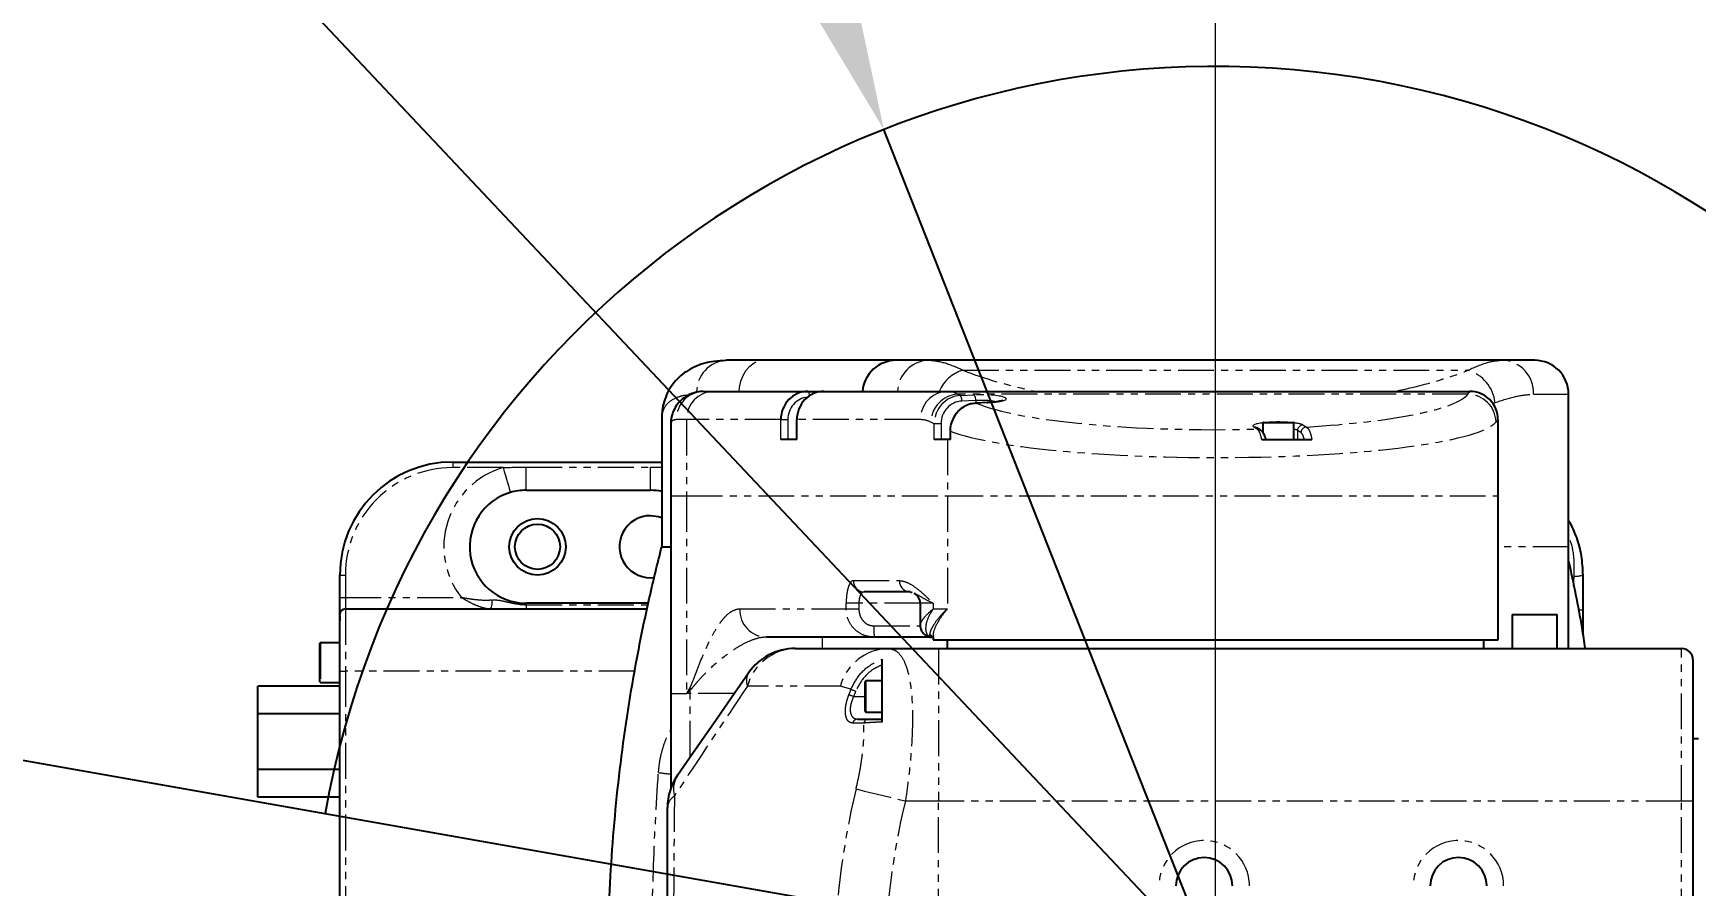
# Model space of a CAD drawing. Header units: inches. Extents: x 205 to 4949, y 179 to 2281.
# Drawn here: x 2274 to 2568.3, y 1416.6 to 1567.5 of the extents above; entities that cross this region are included whole.
import ezdxf

# ---------------------------------------------------------------- set-up
doc = ezdxf.new("R2010")
doc.units = ezdxf.units.IN
doc.header["$MEASUREMENT"] = 0
doc.linetypes.add('SLD-双点画线', pattern=[12.7, 6.35, -1.27, 1.27, -1.27, 1.27, -1.27])
doc.linetypes.add('SLD-实线', pattern=[0, 0])
doc.layers.add('5', color=7, linetype='Continuous', lineweight=0)
doc.layers.add('PDF_Text', color=7, linetype='Continuous')
doc.styles.get("Standard").update_dxf_attribs({"font": ''})
doc.styles.get('Standard').set_extended_font_data('SimSun')
doc.dimstyles.new('ISO-25', dxfattribs={"dimtxt": 2.5, "dimasz": 2.5, "dimexe": 1.25, "dimexo": 0.625, "dimtad": 1, "dimtxsty": 'Standard', "dimcen": 2.5, "dimadec": 0, "dimazin": 0, "dimtfac": 1, "dimtmove": 0, "dimatfit": 3, "dimfxl": 1, "dimarcsym": 0})

# ---------------------------------------------------------------- blocks, each defined once
blk = doc.blocks.new('*D35')
at = {"color": 0, "lineweight": -2}
for p, q in [((1846.96, 1907.5), (2006.73, 1907.5)), ((2006.73, 1907.5), (2056.11, 1855.08)), ((2889.85, 969.99), (2076.68, 1833.24)), ((2910.42, 948.15), (2930.99, 926.31))]:
    blk.add_line(p, q, dxfattribs=at)
at = {"color": 0}
for points in [[(2052.47, 1851.65), (2059.75, 1858.5), (2076.68, 1833.24)], [(2914.06, 951.58), (2906.78, 944.72), (2889.85, 969.99)]]:
    blk.add_solid(points, dxfattribs=at)
at = {"layer": 'Defpoints', "color": 0}
for p in [(2076.68, 1833.24), (2889.85, 969.99)]:
    blk.add_point(p, dxfattribs=at)
at = {"color": 0, "insert": (1846.96, 1940.18), "char_height": 40, "attachment_point": 1}
blk.add_mtext('\\fSimSun|b1|i0|c134|p34;\\H0.75x;φ1185.6', dxfattribs=at)
blk = doc.blocks.new('*D37')
at = {"color": 0, "lineweight": -2}
for p, q in [((2290.76, 1646.43), (2386.74, 1646.43)), ((2386.74, 1646.43), (2413.58, 1578.36)), ((2541.95, 1252.77), (2424.58, 1550.45)), ((2552.95, 1224.86), (2563.96, 1196.96))]:
    blk.add_line(p, q, dxfattribs=at)
at = {"color": 0}
for points in [[(2408.92, 1576.53), (2418.23, 1580.2), (2424.58, 1550.45)], [(2557.6, 1226.7), (2548.3, 1223.03), (2541.95, 1252.77)]]:
    blk.add_solid(points, dxfattribs=at)
at = {"layer": 'Defpoints', "color": 0}
for p in [(2424.58, 1550.45), (2541.95, 1252.77)]:
    blk.add_point(p, dxfattribs=at)
at = {"color": 0, "insert": (2290.76, 1679.11), "char_height": 40, "attachment_point": 1}
blk.add_mtext('\\fSimSun|b1|i0|c134|p34;\\H0.75x;φ320', dxfattribs=at)
blk = doc.blocks.new('*D38')
at = {"color": 0, "lineweight": -2}
blk.add_arc((2483.26, 1401.61), 403.19, 4.2641, 165.7359, dxfattribs=at)
at = {"color": 0}
for points in [[(2087.61, 1502.01), (2097.39, 1499.91), (2086.2, 1471.63)], [(2880.34, 1431.41), (2890.34, 1431.78), (2886.46, 1401.61)]]:
    blk.add_solid(points, dxfattribs=at)
at = {"layer": 'Defpoints', "color": 0}
for p in [(2323.57, 1771.83), (1899.31, 1504.58), (2100.39, 1401.61), (2483.26, 1401.61), (2989.46, 1401.61)]:
    blk.add_point(p, dxfattribs=at)
at = {"color": 0, "insert": (2793.99, 1707.93), "char_height": 40, "attachment_point": 1, "rotation": 309.6602}
blk.add_mtext('\\fSimSun|b1|i0|c134|p2;\\H0.75x;170%%d', dxfattribs=at)
blk = doc.blocks.new('SW_CENTERMARKSYMBOL_2')
at = {"layer": '5', "color": 0}
blk.add_line((0, 1), (0, 71.239), dxfattribs=at)

msp = doc.modelspace()

# ---------------------------------------------------------------- linework, layer by layer
at = {"color": 7, "linetype": 'SLD-实线', "lineweight": 25}
for p, q in [((2403.281, 1509.607), (2396.6887, 1509.607)), ((2426.7676, 1509.607), (2403.281, 1509.607)), ((2432.387, 1509.607), (2426.7676, 1509.607)), ((2534.1419, 1509.607), (2432.387, 1509.607)), ((2539.7613, 1509.607), (2534.1419, 1509.607)), ((2392.7371, 1504.1073), (2394.4103, 1504.1073)), ((2394.4103, 1504.1073), (2411.1096, 1504.1073)), ((2411.1096, 1504.1073), (2413.9488, 1504.1073)), ((2413.9488, 1504.1073), (2435.7976, 1504.1073)), ((2435.7976, 1504.1073), (2528.2617, 1504.1073)), ((2545.761, 1476.6088), (2545.761, 1503.6073)), ((2442.8542, 1502.118), (2440.9292, 1502.0363)), ((2440.9292, 1502.0363), (2440.9716, 1502.0249)), ((2442.8542, 1502.118), (2442.8966, 1502.1066)), ((2385.27, 1499.4084), (2385.27, 1476.6088)), ((2386.8588, 1498.2191), (2386.8588, 1485.6083)), ((2409.1228, 1499.1076), (2409.1228, 1495.6077)), ((2409.1738, 1499.1076), (2409.1228, 1499.1076)), ((2491.1752, 1497.3019), (2490.5555, 1497.6682)), ((2491.6432, 1498.5076), (2491.6432, 1496.8398)), ((2491.7432, 1498.6076), (2497.0429, 1498.6076)), ((2497.1429, 1495.6077), (2497.1429, 1498.5076)), ((2533.2617, 1485.6083), (2533.2617, 1499.0959)), ((2409.1738, 1495.6077), (2406.3346, 1495.6077)), ((2435.8191, 1495.6077), (2433.4835, 1495.6077)), ((2436.3633, 1495.6077), (2435.8191, 1495.6077)), ((2436.3014, 1497.0514), (2436.3014, 1495.6077)), ((2348.272, 1491.608), (2385.27, 1491.608)), ((2361.2713, 1486.6083), (2383.2701, 1486.6083)), ((2386.8588, 1485.6083), (2386.8588, 1450.6103)), ((2533.2617, 1460.1097), (2533.2617, 1485.6083)), ((2385.27, 1476.6088), (2386.8588, 1476.6088)), ((2545.761, 1458.6098), (2545.761, 1476.6088)), ((2328.2732, 1467.6093), (2328.2732, 1471.6091)), ((2429.2174, 1468.6093), (2421.0776, 1468.6093)), ((2429.5957, 1468.4569), (2429.3039, 1468.5744)), ((2430.1076, 1468.2507), (2429.9204, 1468.3262)), ((2328.2732, 1464.6095), (2328.2732, 1467.6093)), ((2329.2731, 1465.6094), (2382.6614, 1465.6094)), ((2382.8985, 1466.6094), (2361.2713, 1466.6094)), ((2431.0068, 1466.6094), (2431.0068, 1462.7442)), ((2548.2608, 1465.4368), (2548.2608, 1461.1897)), ((2328.2732, 1454.61), (2328.2732, 1464.6095)), ((2328.2732, 1464.3745), (2328.2732, 1463.5236)), ((2535.7615, 1464.6095), (2535.7615, 1458.6098)), ((2535.7615, 1464.6095), (2543.7611, 1464.6095)), ((2543.7611, 1458.6098), (2543.7611, 1464.6095)), ((2324.7733, 1452.7102), (2324.7733, 1459.5098)), ((2328.2732, 1459.6098), (2324.8733, 1459.6098)), ((2422.8903, 1460.6097), (2403.7957, 1460.6097)), ((2433.0283, 1460.6097), (2422.8903, 1460.6097)), ((2433.0848, 1460.6097), (2433.0714, 1460.6097)), ((2433.2673, 1460.6967), (2433.2673, 1460.1097)), ((2433.2673, 1460.1097), (2533.2617, 1460.1097)), ((2435.7671, 1460.1097), (2435.7671, 1458.6098)), ((2530.7618, 1458.6098), (2530.7618, 1460.1097)), ((2408.8496, 1458.6098), (2425.2951, 1458.6098)), ((2425.2951, 1458.6098), (2434.2672, 1458.6098)), ((2434.2672, 1458.6098), (2565.7598, 1458.6098)), ((2567.7597, 1456.6099), (2567.7597, 1431.6113)), ((2328.2732, 1348.616), (2328.2732, 1454.61)), ((2313.774, 1447.018), (2313.774, 1451.9252)), ((2328.2732, 1451.9252), (2313.774, 1451.9252)), ((2324.8733, 1452.6102), (2328.2732, 1452.6102)), ((2386.8588, 1450.6103), (2386.8588, 1433.8625)), ((2421.2679, 1447.4604), (2421.2679, 1452.7602)), ((2424.2678, 1452.8601), (2421.3679, 1452.8601)), ((2328.2732, 1447.018), (2313.774, 1447.018)), ((2313.774, 1437.2035), (2313.774, 1447.018)), ((2419.9199, 1446.1105), (2421.8739, 1446.1105)), ((2421.3679, 1447.3605), (2424.2678, 1447.3605)), ((2568.7597, 1442.6107), (2567.7597, 1442.6107)), ((2328.2732, 1437.2035), (2313.774, 1437.2035)), ((2313.774, 1432.2963), (2313.774, 1437.2035)), ((2328.2732, 1432.2963), (2313.774, 1432.2963)), ((2386.2699, 1372.7444), (2386.2699, 1430.4816)), ((2567.7597, 1431.6113), (2567.7597, 1371.6147))]:
    msp.add_line(p, q, dxfattribs=at)
at = {"color": 8, "linetype": 'SLD-双点画线', "lineweight": 18}
for p, q in [((2438.5421, 1507.8525), (2527.9868, 1507.8525)), ((2527.9455, 1503.6148), (2437.6173, 1503.6148)), ((2437.6173, 1503.6148), (2438.1117, 1503.3792)), ((2527.9455, 1503.6148), (2528.2617, 1504.1073)), ((2539.5448, 1503.6073), (2545.761, 1503.6073)), ((2438.1117, 1503.3792), (2440.5674, 1503.4834)), ((2440.8262, 1502.4958), (2438.3705, 1502.3916)), ((2440.8262, 1502.4958), (2440.8262, 1502.0012)), ((2442.8966, 1502.1066), (2440.9716, 1502.0249)), ((2385.2952, 1499.8525), (2385.3221, 1500.4503)), ((2389.6658, 1499.1076), (2387.8252, 1499.1076)), ((2389.6658, 1499.1076), (2389.6658, 1485.6083)), ((2406.3346, 1499.1076), (2389.6658, 1499.1076)), ((2406.3346, 1495.6077), (2406.3346, 1499.1076)), ((2406.3346, 1499.1076), (2407.5759, 1499.1076)), ((2407.5759, 1499.1076), (2407.5759, 1495.6077)), ((2409.1738, 1499.1076), (2409.1738, 1495.6077)), ((2431.0531, 1499.1076), (2409.1738, 1499.1076)), ((2433.4835, 1498.3856), (2432.8727, 1498.6767)), ((2433.4835, 1495.6077), (2433.4835, 1498.3856)), ((2434.6912, 1498.3856), (2433.4835, 1498.3856)), ((2434.6912, 1498.3856), (2434.6912, 1495.6077)), ((2490.6664, 1497.4287), (2490.0466, 1497.7951)), ((2497.1429, 1498.5076), (2491.6432, 1498.5076)), ((2498.7395, 1498.164), (2499.3508, 1497.8026)), ((2533.2614, 1499.1076), (2532.9101, 1498.6767)), ((2435.8191, 1495.6077), (2435.8191, 1485.6083)), ((2436.3014, 1497.0514), (2436.3633, 1497.0514)), ((2436.3633, 1497.0514), (2436.3633, 1495.6077)), ((2497.7736, 1497.1763), (2497.7736, 1495.6077)), ((2498.385, 1496.815), (2497.7736, 1497.1763)), ((2348.272, 1491.608), (2348.272, 1490.608)), ((2357.1909, 1490.608), (2348.272, 1490.608)), ((2361.2713, 1486.6083), (2361.2713, 1490.7073)), ((2361.2713, 1490.7073), (2383.2701, 1490.7073)), ((2383.2701, 1486.6083), (2383.2701, 1490.7073)), ((2383.2701, 1490.7073), (2385.27, 1490.6762)), ((2386.8588, 1485.6083), (2389.6658, 1485.6083)), ((2389.6658, 1485.6083), (2389.6658, 1450.6103)), ((2389.6658, 1485.6083), (2435.8191, 1485.6083)), ((2435.8191, 1485.6083), (2533.2617, 1485.6083)), ((2435.8191, 1485.6083), (2435.8191, 1465.6094)), ((2545.761, 1476.6088), (2533.2617, 1476.6088)), ((2328.2732, 1471.6091), (2329.2731, 1471.6091)), ((2329.2731, 1471.6091), (2329.2731, 1467.6093)), ((2546.6293, 1469.6812), (2546.7607, 1471.4169)), ((2419.1798, 1470.6091), (2427.3196, 1470.6091)), ((2328.2732, 1467.6093), (2329.2731, 1467.6093)), ((2329.2731, 1467.6093), (2329.2731, 1465.6094)), ((2329.2731, 1467.6093), (2349.798, 1467.6093)), ((2329.2731, 1465.6094), (2329.2731, 1454.61)), ((2361.2713, 1466.3515), (2361.2713, 1466.6094)), ((2361.2713, 1466.3515), (2382.8374, 1466.3515)), ((2361.2713, 1466.3515), (2361.2713, 1465.6094)), ((2399.0512, 1465.6094), (2417.8998, 1465.6094)), ((2417.8998, 1465.6094), (2417.8998, 1466.6094)), ((2420.1508, 1466.6094), (2417.8998, 1466.6094)), ((2417.8998, 1465.6094), (2420.1508, 1465.6094)), ((2420.1508, 1466.6094), (2420.1508, 1465.6094)), ((2431.0068, 1466.6094), (2420.1508, 1466.6094)), ((2433.3034, 1466.6094), (2431.0068, 1466.6094)), ((2433.3034, 1466.6094), (2433.3034, 1465.6094)), ((2433.3034, 1465.6094), (2435.8191, 1465.6094)), ((2547.4889, 1465.4368), (2548.2608, 1465.4368)), ((2422.8016, 1462.6096), (2431.1295, 1462.6096)), ((2324.8733, 1459.6098), (2324.8733, 1452.6102)), ((2413.7369, 1458.6098), (2413.7369, 1460.6097)), ((2434.2672, 1458.6098), (2434.2672, 1431.6113)), ((2565.7598, 1431.6113), (2565.7598, 1458.6098)), ((2328.2732, 1454.61), (2329.2731, 1454.61)), ((2329.2731, 1454.61), (2329.2731, 1348.616)), ((2380.4874, 1454.61), (2329.2731, 1454.61)), ((2386.8588, 1450.6103), (2389.6658, 1450.6103)), ((2390.3045, 1450.6103), (2389.6658, 1450.6103)), ((2398.0662, 1450.6103), (2390.3045, 1450.6103)), ((2390.3045, 1439.4253), (2390.3045, 1450.6103)), ((2416.865, 1451.9504), (2400.4195, 1451.9504)), ((2418.7459, 1451.3856), (2416.865, 1451.9504)), ((2421.3679, 1452.8601), (2421.3679, 1447.3605)), ((2419.2244, 1450.1103), (2421.2679, 1450.1103)), ((2421.0181, 1445.4009), (2419.0641, 1445.4009)), ((2434.2672, 1431.6113), (2428.383, 1431.6113)), ((2565.7598, 1431.6113), (2434.2672, 1431.6113)), ((2434.2672, 1371.6147), (2434.2672, 1431.6113)), ((2565.7598, 1371.6147), (2565.7598, 1431.6113)), ((2567.7597, 1431.6113), (2565.7598, 1431.6113))]:
    msp.add_line(p, q, dxfattribs=at)
at = {"color": 8, "linetype": 'SLD-双点画线', "lineweight": 18, "flags": 128}
for points in [[(2398.9345, 1504.1073), (2399.0031, 1504.7778), (2399.2513, 1505.9033), (2399.6544, 1506.9405), (2400.1968, 1507.8497), (2400.8578, 1508.5958), (2401.6119, 1509.1503), (2402.4301, 1509.4917), (2403.281, 1509.607)], [(2411.1096, 1504.1073), (2411.1667, 1504.0881), (2411.2215, 1504.0312), (2411.2721, 1503.9388), (2411.3164, 1503.8144), (2411.3527, 1503.6629), (2411.3797, 1503.49), (2411.3945, 1503.3318)], [(2357.1909, 1490.608), (2357.3929, 1489.9149), (2357.5907, 1489.2363), (2357.7801, 1488.5864), (2357.9572, 1487.979), (2358.1182, 1487.4266), (2358.2598, 1486.9409), (2358.3789, 1486.5321), (2358.4732, 1486.2088)], [(2355.1146, 1467.1635), (2355.1656, 1466.9216), (2355.1868, 1466.6571), (2355.1766, 1466.3892), (2355.1359, 1466.1372), (2355.0674, 1465.9194), (2354.9763, 1465.7515), (2354.869, 1465.6456), (2354.7534, 1465.6094)], [(2418.7459, 1451.3856), (2418.81, 1451.3605), (2418.8897, 1451.3293), (2418.9835, 1451.2926), (2419.0895, 1451.2511), (2419.2056, 1451.2057), (2419.3294, 1451.1573), (2419.4584, 1451.1068), (2419.5901, 1451.0553)], [(2418.3782, 1450.4342), (2418.4425, 1450.4096), (2418.5225, 1450.379), (2418.6166, 1450.343), (2418.7228, 1450.3023), (2418.8392, 1450.2578), (2418.9632, 1450.2103), (2419.0925, 1450.1608), (2419.2244, 1450.1103)], [(2419.6437, 1433.7371), (2420.3207, 1433.5725), (2421.155, 1433.3695), (2422.1305, 1433.1322), (2423.2279, 1432.8653), (2424.426, 1432.5739), (2425.7013, 1432.2637), (2427.0289, 1431.9407), (2428.383, 1431.6113)]]:
    msp.add_lwpolyline(points, dxfattribs=at)
at = {"color": 7, "linetype": 'SLD-实线', "lineweight": 25, "flags": 128}
for points in [[(2385.27, 1481.732), (2384.6935, 1481.9211), (2383.2701, 1482.1085)], [(2388.0542, 1436.1824), (2391.2419, 1440.7762), (2394.4036, 1445.3323), (2397.5356, 1449.8457), (2400.6344, 1454.3112)]]:
    msp.add_lwpolyline(points, dxfattribs=at)
at = {"color": 7, "linetype": 'SLD-实线', "lineweight": 25}
for radius in [4.9997, 3.9998]:
    msp.add_circle((2363.2712, 1476.6088), radius, dxfattribs=at)
at = {"color": 0}
msp.add_arc((2483.2645, 1401.613), 159.991, 190, 170, dxfattribs=at)
at = {"color": 8, "linetype": 'SLD-双点画线', "lineweight": 18}
for centre, radius, start, end in [((2397.0681, 1503.9888), 5.631, 93.863964, 180.260094), ((2432.6839, 1503.931), 5.6837, 92.994175, 178.222637), ((2533.827, 1503.8908), 5.7248, 357.161114, 86.847162), ((2440.2271, 1501.7845), 6.2977, 105.518926, 158.356118), ((2526.0094, 1501.3813), 6.7666, 6.233832, 73.009154), ((2392.7814, 1499.1511), 4.9564, 90.512357, 180.503396), ((2394.5413, 1499.2319), 4.8771, 91.539286, 181.460955), ((2435.9287, 1499.2319), 4.8771, 91.539321, 181.46092), ((2438.0129, 1498.4864), 5.1437, 94.411445, 177.879705), ((2527.8501, 1498.5542), 5.0615, 1.386112, 88.919334), ((2436.8284, 1502.5152), 1.547, 355.415738, 33.951878), ((2439.2842, 1502.6195), 1.5469, 355.415406, 33.952624), ((2490.0871, 1496.8734), 0.9225, 59.491832, 92.515047), ((2498.7988, 1497.1398), 1.0259, 93.31665, 177.960055), ((2499.4102, 1496.7785), 1.0259, 93.316348, 177.959925), ((2490.7069, 1496.5068), 0.9228, 60.160753, 92.512592), ((2348.272, 1471.6091), 18.9989, 90, 180), ((2361.2713, 1476.6088), 14.5818, 106.249995, 218.110124), ((2547.0683, 1474.966), 3.5624, 265.046835, 289.557204), ((2421.13, 1470.5594), 1.9509, 178.539119, 268.460813), ((2429.2698, 1470.5594), 1.9509, 178.53912, 268.460756), ((2403.9267, 1465.4851), 4.8771, 178.5392, 268.460604), ((2434.1489, 1462.1106), 11.3582, 177.482228, 187.593548), ((2432.3702, 1460.1147), 0.9801, 23.755479, 68.461591), ((2409.1677, 1449.5416), 9.0738, 92.009253, 164.605194), ((2425.6132, 1449.5416), 9.0738, 92.009254, 164.605218), ((2403.0192, 1452.9039), 2.7691, 149.455259, 200.142172), ((2394.4756, 1452.3032), 4.3208, 189.794715, 194.123782), ((2379.6337, 1450.6102), 10.6708, 0.000545, 3.431503), ((2419.9547, 1445.1976), 0.9136, 92.183281, 167.142929), ((2421.9087, 1445.1976), 0.9136, 92.183281, 167.142929), ((2395.5801, 1518.4411), 82.5208, 262.405071, 263.933299), ((2391.9034, 1433.7467), 4.5552, 147.67476, 195.534335), ((2388.9598, 1430.2458), 2.7002, 122.358042, 174.989936), ((2481.2646, 1416.6122), 7.9996, 0, 180), ((2526.2621, 1416.6122), 7.9996, 0, 180)]:
    msp.add_arc(centre, radius, start, end, dxfattribs=at)
at = {"color": 7, "linetype": 'SLD-实线', "lineweight": 25}
for centre, radius, start, end in [((2426.7676, 1503.6073), 5.9997, 90, 175.219808), ((2539.7613, 1503.6073), 5.9997, 0, 90), ((2528.2617, 1499.1076), 4.9997, 359.99971, 89.999948), ((2491.7432, 1498.5076), 0.1, 90, 180), ((2497.0429, 1498.5076), 0.1, 0, 90), ((2348.272, 1471.6091), 19.9989, 90, 180), ((2361.2713, 1476.6088), 9.9994, 106.249995, 270), ((2361.2713, 1476.6088), 9.9994, 90, 106.249995), ((2383.2701, 1476.6088), 9.9994, 78.463041, 90), ((2383.2701, 1476.6088), 5.4997, 90, 277.691211), ((2429.0069, 1466.6094), 1.9999, 0, 61.835335), ((2329.2731, 1464.6095), 0.9999, 90, 180), ((2324.8733, 1459.5098), 0.1, 90, 180), ((2408.8496, 1448.6104), 9.9994, 90, 145.24172), ((2565.7598, 1456.6099), 1.9999, 0, 90), ((2324.8733, 1452.7102), 0.1, 180, 270), ((2421.3679, 1452.7602), 0.1, 90, 180), ((2421.3679, 1447.4604), 0.1, 180, 270), ((2396.2693, 1430.4816), 9.9994, 145.24172, 180), ((2481.2646, 1416.6122), 4.9997, 0, 180), ((2526.2621, 1416.6122), 4.9997, 0, 180)]:
    msp.add_arc(centre, radius, start, end, dxfattribs=at)
at = {"color": 8, "linetype": 'SLD-双点画线', "lineweight": 18}
for centre, major_axis, ratio, start_param, end_param in [((2483.2645, 1518.4288), (56.4968, 0), 0.30635986, 3.79898268, 4.11611995), ((2483.2645, 1518.4288), (56.4968, 0), 0.30635986, 5.30865801, 5.62579529), ((2435.7976, 1464.1095), (0, 39.9978), 0.29081116, 6.12610567, 6.28318531), ((2441.732, 1502.795), (4.4997, 0), 0.15838444, 4.97418837, 8.11578102), ((2483.2645, 1504.4585), (44.9975, 0), 0.15838444, 5.07797354, 6.16452621), ((2411.402, 1499.1076), (0, 3.9998), 0.95658403, 0.0884482, 1.57079633), ((2438.3026, 1498.3501), (0.1538, 5.0315), 0.95735036, 0.07155463, 1.59299264), ((2438.5614, 1498.3501), (-0.397, 4.027), 0.95599935, 6.22978218, 7.7512202), ((2441.732, 1501.8074), (3.4998, 0), 0.20363714, 0.67412081, 1.83259571), ((2483.2645, 1504.4585), (44.9975, 0), 0.15838444, 3.49006906, 4.87763738), ((2483.2645, 1512.6923), (62.4965, 0), 0.27694931, 5.61584751, 5.62579529), ((2435.2672, 1513.1576), (49.8564, 14.7415), 0.25432072, 3.0347368, 3.06653655), ((2431.0531, 1464.1095), (0, 34.998), 0.33235561, 6.12610567, 6.28318531), ((2483.2645, 1499.5204), (49.9972, 0), 0.142546, 3.49535836, 6.16452621), ((2494.3931, 1497.9795), (4.4997, 0), 0.15838444, 2.22627692, 3.40339204), ((2494.3931, 1497.9795), (4.4997, 0), 0.15838444, 1.07849411, 2.06309855), ((2494.3931, 1497.9795), (4.4997, 0), 0.15838444, 0.26179939, 0.91531574), ((2494.3931, 1496.9919), (3.4998, 0), 0.20363714, 0.26179939, 0.66694634), ((2376.4008, 1401.85), (97.3536, 149.9359), 0.04197601, 1.25747774, 1.39206843), ((2576.8214, 1401.85), (167.4721, 0), 0.89562135, 2.80501827, 2.81173028), ((2576.8214, 1401.85), (166.5777, 0), 0.89442719, 2.80501827, 2.81173028), ((2581.3212, 1401.85), (165.4598, 0), 0.90651404, 2.92736486, 3.35928651), ((2396.2693, 1401.85), (0, 149.9916), 0.05962848, 1.3648201, 1.78023247), ((2581.3212, 1401.85), (156.516, 0), 0.89442719, 2.92736486, 3.35928651)]:
    msp.add_ellipse(centre, major_axis=major_axis, ratio=ratio, start_param=start_param, end_param=end_param, dxfattribs=at)
at = {"color": 7, "linetype": 'SLD-实线', "lineweight": 25}
for centre in [(2411.1096, 1499.1076), (2413.9488, 1499.1076)]:
    msp.add_ellipse(centre, major_axis=(0, 4.9997), ratio=0.95505948, start_param=0, end_param=1.57079633, dxfattribs=at)
for points, knots in [([(2396.6092, 1509.5576), (2395.9181, 1509.5347), (2394.5805, 1509.4903), (2392.7232, 1509.0877), (2391.0468, 1508.479), (2389.5631, 1507.655), (2388.2233, 1506.5911), (2387.1116, 1505.317), (2386.2347, 1503.8766), (2385.6408, 1502.3005), (2385.3483, 1501.1295), (2385.3287, 1500.5146), (2385.3267, 1500.4503)], [0, 0, 0, 0, 0.12895364, 0.24959698, 0.36114433, 0.46529469, 0.56422725, 0.66919825, 0.77130653, 0.87875161, 0.98732181, 1, 1, 1, 1]), ([(2392.6063, 1504.0824), (2392.5152, 1504.0863), (2392.0661, 1504.105), (2391.174, 1503.9395), (2390.0101, 1503.5199), (2388.9056, 1502.8074), (2387.9821, 1501.8431), (2387.322, 1500.7049), (2386.9618, 1499.5483), (2386.845, 1498.689), (2386.8674, 1498.2851), (2386.8718, 1498.2054)], [0, 0, 0, 0, 0.0349721, 0.17244818, 0.30425894, 0.43367782, 0.57318546, 0.70637375, 0.83639468, 0.96768444, 1, 1, 1, 1]), ([(2440.9311, 1502.0151), (2440.587, 1501.9871), (2439.837, 1501.9259), (2438.7574, 1501.4555), (2437.7727, 1500.7167), (2436.9937, 1499.7393), (2436.4988, 1498.5954), (2436.2768, 1497.666), (2436.3205, 1497.1507), (2436.3289, 1497.0522)], [0, 0, 0, 0, 0.13907996, 0.30313103, 0.4667849, 0.63040352, 0.79545663, 0.96088658, 1, 1, 1, 1]), ([(2445.5655, 1502.4812), (2445.5683, 1502.4829), (2445.584, 1502.4924), (2445.4581, 1502.4354), (2445.1255, 1502.3518), (2444.493, 1502.2444), (2443.7033, 1502.1622), (2443.1083, 1502.1313), (2442.8542, 1502.118)], [0, 0, 0, 0, 0.02726975, 0.1562415, 0.34402751, 0.56804793, 0.81548134, 1, 1, 1, 1]), ([(2385.3212, 1500.4416), (2385.3133, 1500.3566), (2385.2816, 1500.0155), (2385.275, 1499.6688), (2385.27, 1499.4084)], [0, 0, 0, 0, 0.249132278, 1, 1, 1, 1]), ([(2492.1624, 1495.7359), (2492.0644, 1496.0214), (2491.8955, 1496.5134), (2491.5845, 1497.0159), (2491.275, 1497.2119), (2491.154, 1497.2885)], [0, 0, 0, 0, 0.45707278, 0.78768409, 1, 1, 1, 1]), ([(2491.4354, 1495.6077), (2492.9347, 1495.6077), (2495.9445, 1495.6077), (2498.863, 1495.6077), (2500.3277, 1495.6077)], [0, 0, 0, 0, 0.49815609, 1, 1, 1, 1]), ([(2492.1932, 1495.6106), (2492.1873, 1495.6472), (2492.1796, 1495.694), (2492.1655, 1495.7284), (2492.1624, 1495.7359)], [0, 0, 0, 0, 0.78155665, 1, 1, 1, 1]), ([(2545.761, 1481.2745), (2546.2543, 1480.2723), (2547.2377, 1478.2745), (2548.0868, 1474.9963), (2548.2023, 1472.7487), (2548.2608, 1471.6091)], [0, 0, 0, 0, 0.33164909, 0.66110098, 1, 1, 1, 1]), ([(2385.27, 1326.6172), (2383.7035, 1332.6842), (2382.3267, 1338.8013), (2379.9562, 1351.1287), (2378.9624, 1357.3389), (2377.3641, 1369.8484), (2376.7595, 1376.1478), (2376.1517, 1385.6631), (2375.999, 1388.8459), (2375.846, 1393.6369), (2375.8077, 1395.2375), (2375.7568, 1398.432), (2375.7442, 1400.0274), (2375.7444, 1407.995), (2375.9475, 1414.3394), (2376.7508, 1426.9692), (2377.351, 1433.2547), (2378.9443, 1445.7656), (2379.9374, 1451.991), (2381.4241, 1459.733), (2381.7337, 1461.2794), (2382.3775, 1464.3682), (2382.7118, 1465.9112), (2383.7491, 1470.5225), (2384.4869, 1473.5762), (2385.27, 1476.6088)], [0, 0, 0, 0, 0.125, 0.125, 0.25, 0.25, 0.375, 0.375, 0.4375, 0.4375, 0.46875, 0.46875, 0.5, 0.5, 0.625, 0.625, 0.75, 0.75, 0.875, 0.875, 0.90625, 0.90625, 0.9375, 0.9375, 1, 1, 1, 1]), ([(2545.761, 1474.0776), (2546.6019, 1470.155), (2547.6982, 1465.0418), (2548.4775, 1459.8246), (2548.659, 1458.6098)], [0, 0, 0, 0, 0.76715637, 1, 1, 1, 1]), ([(2548.2608, 1471.6091), (2548.2608, 1470.5825), (2548.2608, 1469.5564), (2548.2608, 1467.5005), (2548.2608, 1466.4707), (2548.2608, 1465.4368)], [0, 0, 0, 0, 0.5, 0.5, 1, 1, 1, 1]), ([(2431.0207, 1462.7499), (2431.0158, 1462.6815), (2431.0018, 1462.4869), (2431.0945, 1461.9983), (2431.411, 1461.3796), (2431.9934, 1460.8583), (2432.6212, 1460.6081), (2432.9771, 1460.629), (2433.0751, 1460.6347)], [0, 0, 0, 0, 0.10411845, 0.29624404, 0.49237251, 0.69509024, 0.91599426, 1, 1, 1, 1]), ([(2424.2678, 1445.5727), (2424.2678, 1445.7524), (2424.2678, 1447.343), (2424.2678, 1450.1646), (2424.2678, 1453.7442), (2424.2678, 1455.764), (2424.2678, 1456.6205), (2424.2678, 1456.7117)], [0, 0, 0, 0, 0.03748232, 0.33183911, 0.62597279, 0.96016438, 1, 1, 1, 1]), ([(2421.8739, 1446.1105), (2422.469, 1446.1105), (2423.1541, 1446.1105), (2424.1384, 1446.1105), (2424.2678, 1446.1105)], [0, 0, 0, 0, 0.86861095, 1, 1, 1, 1])]:
    msp.add_open_spline(points, degree=3, knots=knots, dxfattribs=at)
at = {"color": 8, "linetype": 'SLD-双点画线', "lineweight": 18}
for points, knots in [([(2438.5421, 1507.8525), (2437.4025, 1508.3478), (2435.0955, 1509.3503), (2433.2971, 1509.5207), (2432.387, 1509.607)], [0, 0, 0, 0, 0.49399361, 1, 1, 1, 1]), ([(2534.1419, 1509.607), (2533.2554, 1509.5249), (2531.4595, 1509.3585), (2529.1542, 1508.3588), (2527.9868, 1507.8525)], [0, 0, 0, 0, 0.493607054, 1, 1, 1, 1]), ([(2532.736, 1502.116), (2533.99, 1502.5356), (2536.5252, 1503.3839), (2538.5311, 1503.5323), (2539.5448, 1503.6073)], [0, 0, 0, 0, 0.494617634, 1, 1, 1, 1]), ([(2385.2952, 1499.8525), (2385.4557, 1500.4734), (2385.7803, 1501.7298), (2387.3629, 1502.8578), (2388.8746, 1503.4132), (2389.8247, 1503.4753), (2390.0735, 1503.4916)], [0, 0, 0, 0, 0.34285587, 0.69369037, 0.91977152, 1, 1, 1, 1]), ([(2440.9716, 1502.0249), (2440.4398, 1501.9468), (2439.376, 1501.7906), (2437.9815, 1500.8803), (2436.9463, 1499.585), (2436.4372, 1498.2281), (2436.3829, 1497.3631), (2436.3633, 1497.0514)], [0, 0, 0, 0, 0.21918046, 0.43850144, 0.65709377, 0.87643465, 1, 1, 1, 1]), ([(2387.8252, 1499.1076), (2387.5215, 1499.0613), (2386.9554, 1498.9751), (2386.9145, 1498.4585), (2386.8956, 1498.2191)], [0, 0, 0, 0, 0.5364525, 1, 1, 1, 1]), ([(2499.3509, 1497.8026), (2499.4487, 1497.7495), (2499.5435, 1497.6611), (2499.7273, 1497.4165), (2499.8173, 1497.2577), (2499.9845, 1496.8821), (2500.0622, 1496.6657), (2500.2056, 1496.1753), (2500.2709, 1495.9019), (2500.3277, 1495.6078)], [0, 0, 0, 0, 0.25, 0.25, 0.5, 0.5, 0.75, 0.75, 1, 1, 1, 1]), ([(2491.4354, 1495.6077), (2491.4173, 1495.6948), (2491.31, 1496.2121), (2491.0641, 1497.0081), (2490.7989, 1497.2886), (2490.6664, 1497.4287)], [0, 0, 0, 0, 0.09197021, 0.5461547, 1, 1, 1, 1]), ([(2498.9847, 1495.6077), (2498.9003, 1495.8976), (2498.7267, 1496.4932), (2498.5009, 1496.7058), (2498.385, 1496.815)], [0, 0, 0, 0, 0.48653125, 1, 1, 1, 1]), ([(2546.7607, 1471.4169), (2546.7704, 1472.4624), (2546.7899, 1474.5535), (2546.3971, 1476.9517), (2545.8782, 1478.2014), (2545.761, 1478.4838)], [0, 0, 0, 0, 0.43632624, 0.87262232, 1, 1, 1, 1]), ([(2419.1798, 1470.6091), (2419.0794, 1470.5875), (2418.8368, 1470.5353), (2418.4762, 1470.0403), (2418.1575, 1469.1369), (2417.9414, 1467.9472), (2417.9137, 1467.0553), (2417.8998, 1466.6094)], [0, 0, 0, 0, 0.15128635, 0.36541968, 0.57745639, 0.78871481, 1, 1, 1, 1]), ([(2421.0776, 1468.6093), (2420.9978, 1468.5987), (2420.807, 1468.5733), (2420.5445, 1468.328), (2420.323, 1467.8758), (2420.1783, 1467.2799), (2420.16, 1466.8325), (2420.1508, 1466.6094)], [0, 0, 0, 0, 0.1559061, 0.37269592, 0.58401073, 0.7924828, 1, 1, 1, 1]), ([(2427.3196, 1470.6092), (2427.5766, 1470.6092), (2427.8321, 1470.5691), (2428.3408, 1470.431), (2428.594, 1470.3327), (2429.3512, 1469.9714), (2429.8533, 1469.6417), (2430.8486, 1468.8847), (2431.3419, 1468.4569), (2432.079, 1467.7812), (2432.3242, 1467.5502), (2432.8141, 1467.0826), (2433.0594, 1466.8454), (2433.3034, 1466.6094)], [0, 0, 0, 0, 0.125, 0.125, 0.25, 0.25, 0.5, 0.5, 0.75, 0.75, 0.875, 0.875, 1, 1, 1, 1]), ([(2433.3034, 1466.6094), (2433.299, 1466.6114), (2432.704, 1466.8865), (2431.6532, 1467.4104), (2430.5952, 1468.0712), (2430.2106, 1468.2128), (2430.1076, 1468.2507)], [0, 0, 0, 0, 0.00314659, 0.42349929, 0.84563342, 1, 1, 1, 1]), ([(2355.1146, 1467.1635), (2354.9145, 1467.1365), (2354.7064, 1467.1225), (2354.2807, 1467.1087), (2354.0639, 1467.1093), (2353.4103, 1467.1265), (2352.9677, 1467.1584), (2352.0713, 1467.249), (2351.6164, 1467.3084), (2350.7087, 1467.446), (2350.2541, 1467.5246), (2349.798, 1467.6093)], [0, 0, 0, 0, 0.125, 0.125, 0.25, 0.25, 0.5, 0.5, 0.75, 0.75, 1, 1, 1, 1]), ([(2354.7534, 1465.6094), (2354.5747, 1465.6094), (2354.385, 1465.6308), (2353.9917, 1465.7011), (2353.7886, 1465.7504), (2353.1791, 1465.926), (2352.7664, 1466.0807), (2351.9273, 1466.4439), (2351.4987, 1466.6545), (2350.6463, 1467.1097), (2350.2199, 1467.3558), (2349.798, 1467.6093)], [0, 0, 0, 0, 0.125, 0.125, 0.25, 0.25, 0.5, 0.5, 0.75, 0.75, 1, 1, 1, 1]), ([(2355.1146, 1467.1635), (2355.348, 1467.1949), (2355.5839, 1467.2064), (2356.0633, 1467.1926), (2356.3049, 1467.1676), (2356.7976, 1467.0921), (2357.0494, 1467.0416), (2357.5621, 1466.9287), (2357.8217, 1466.8668), (2358.6057, 1466.6837), (2359.131, 1466.567), (2360.1923, 1466.4009), (2360.7284, 1466.3515), (2361.2713, 1466.3515)], [0, 0, 0, 0, 0.125, 0.125, 0.25, 0.25, 0.375, 0.375, 0.5, 0.5, 0.75, 0.75, 1, 1, 1, 1]), ([(2390.2177, 1451.5682), (2390.2646, 1451.6493), (2390.3089, 1451.7405), (2390.3959, 1451.9298), (2390.4385, 1452.0284), (2390.5648, 1452.3292), (2390.6473, 1452.5364), (2390.8938, 1453.163), (2391.0564, 1453.5874), (2391.5458, 1454.8551), (2391.8736, 1455.6951), (2392.873, 1458.1421), (2393.558, 1459.6738), (2394.6406, 1461.6768), (2395.0105, 1462.2956), (2395.583, 1463.1304), (2395.7767, 1463.3931), (2396.1708, 1463.8832), (2396.371, 1464.1102), (2396.9733, 1464.7231), (2397.3802, 1465.0448), (2398.206, 1465.4877), (2398.6249, 1465.6094), (2399.0512, 1465.6094)], [0, 0, 0, 0, 0.015625, 0.015625, 0.03125, 0.03125, 0.0625, 0.0625, 0.125, 0.125, 0.25, 0.25, 0.5, 0.5, 0.625, 0.625, 0.6875, 0.6875, 0.75, 0.75, 0.875, 0.875, 1, 1, 1, 1]), ([(2422.8903, 1460.6097), (2422.3206, 1460.6643), (2421.1702, 1460.7745), (2419.6585, 1461.6531), (2418.5475, 1462.9432), (2417.9793, 1464.3388), (2417.9223, 1465.2508), (2417.8998, 1465.6094)], [0, 0, 0, 0, 0.21731834, 0.43883435, 0.65301593, 0.86355144, 1, 1, 1, 1]), ([(2420.1508, 1465.6094), (2420.1625, 1465.3947), (2420.1918, 1464.854), (2420.4816, 1464.0273), (2421.06, 1463.2502), (2421.8701, 1462.71), (2422.4949, 1462.6427), (2422.8016, 1462.6096)], [0, 0, 0, 0, 0.14500449, 0.36507256, 0.58044202, 0.79408159, 1, 1, 1, 1]), ([(2431.0241, 1462.7496), (2431.0193, 1462.7591), (2430.9887, 1462.8195), (2431.1774, 1463.2901), (2431.7114, 1464.0998), (2432.5448, 1464.9772), (2433.144, 1465.4817), (2433.2991, 1465.606), (2433.3034, 1465.6094)], [0, 0, 0, 0, 0.04047105, 0.25696226, 0.57636896, 0.89593015, 0.99710096, 1, 1, 1, 1]), ([(2433.3034, 1465.6094), (2433.2994, 1465.6038), (2433.257, 1465.5445), (2433.1875, 1465.4449), (2433.0785, 1465.2826), (2432.9351, 1465.0591), (2432.479, 1464.288), (2431.9704, 1463.0111), (2431.9198, 1461.6848), (2432.306, 1460.7995), (2432.8141, 1460.6735), (2433.0714, 1460.6097)], [0, 0, 0, 0, 0.00235951, 0.02504205, 0.04212429, 0.07092217, 0.11968102, 0.37004189, 0.62655908, 0.81083036, 1, 1, 1, 1]), ([(2432.73, 1461.0264), (2432.731, 1461.1375), (2432.7492, 1461.2665), (2432.819, 1461.5529), (2432.8709, 1461.7106), (2433.0749, 1462.2155), (2433.2749, 1462.5935), (2433.7959, 1463.3981), (2434.117, 1463.8251), (2434.6882, 1464.4844), (2434.8936, 1464.7074), (2435.2242, 1465.0447), (2435.3381, 1465.1574), (2435.5731, 1465.3833), (2435.6949, 1465.4969), (2435.8191, 1465.6094)], [0, 0, 0, 0, 0.125, 0.125, 0.25, 0.25, 0.5, 0.5, 0.75, 0.75, 0.875, 0.875, 0.9375, 0.9375, 1, 1, 1, 1]), ([(2435.8191, 1465.6094), (2435.8146, 1465.6045), (2435.5879, 1465.3527), (2434.766, 1464.3772), (2433.747, 1462.7352), (2433.2331, 1461.2966), (2433.2932, 1460.7793), (2433.3028, 1460.6967)], [0, 0, 0, 0, 0.00266454, 0.13624907, 0.52716922, 0.92447478, 1, 1, 1, 1]), ([(2403.7957, 1460.6097), (2403.1691, 1460.6097), (2402.5379, 1460.4973), (2401.2689, 1460.1181), (2400.631, 1459.8507), (2399.3572, 1459.208), (2398.7251, 1458.8345), (2397.4847, 1458.0236), (2396.8756, 1457.5855), (2395.0972, 1456.211), (2393.9774, 1455.2161), (2392.4618, 1453.6938), (2391.9851, 1453.1811), (2391.3164, 1452.4192), (2391.1013, 1452.166), (2390.7893, 1451.798), (2390.687, 1451.6772), (2390.4851, 1451.4476), (2390.3856, 1451.3373), (2390.2854, 1451.2489)], [0, 0, 0, 0, 0.125, 0.125, 0.25, 0.25, 0.375, 0.375, 0.5, 0.5, 0.75, 0.75, 0.875, 0.875, 0.9375, 0.9375, 0.96875, 0.96875, 1, 1, 1, 1]), ([(2433.0848, 1460.6097), (2433.0027, 1460.6097), (2432.9157, 1460.6488), (2432.7767, 1460.7973), (2432.7289, 1460.9062), (2432.73, 1461.0264)], [0, 0, 0, 0, 0.5, 0.5, 1, 1, 1, 1]), ([(2418.7459, 1451.3856), (2419.215, 1452.2994), (2420.1525, 1454.1255), (2422.2488, 1455.8496), (2423.7265, 1456.4806), (2424.2678, 1456.7117)], [0, 0, 0, 0, 0.38827895, 0.77593687, 1, 1, 1, 1]), ([(2425.2951, 1458.6098), (2425.7359, 1458.5408), (2426.6173, 1458.4027), (2427.7172, 1457.2863), (2428.5997, 1455.4477), (2429.2144, 1452.9303), (2429.5593, 1449.8759), (2429.6707, 1446.5091), (2429.5766, 1442.8465), (2429.315, 1439.1138), (2428.9201, 1435.3364), (2428.562, 1432.8531), (2428.383, 1431.6113)], [0, 0, 0, 0, 0.10626683, 0.21250296, 0.32255465, 0.43258255, 0.53355114, 0.63451973, 0.72956733, 0.82462238, 0.91230743, 1, 1, 1, 1]), ([(2424.2678, 1455.7196), (2423.8842, 1455.5462), (2422.6651, 1454.995), (2420.8529, 1453.5259), (2420.0111, 1451.8789), (2419.5901, 1451.0553)], [0, 0, 0, 0, 0.186681013, 0.593265883, 1, 1, 1, 1]), ([(2389.6658, 1450.6103), (2389.6699, 1450.6174), (2389.8539, 1450.9371), (2390.0379, 1451.2562), (2390.2177, 1451.5682)], [0, 0, 0, 0, 0.02240281, 1, 1, 1, 1]), ([(2390.2854, 1451.2489), (2390.1025, 1451.0625), (2389.8985, 1450.8546), (2389.6956, 1450.6417), (2389.6705, 1450.6152), (2389.6658, 1450.6103)], [0, 0, 0, 0, 0.87579096, 0.97679434, 1, 1, 1, 1]), ([(2419.0641, 1445.4009), (2418.8082, 1445.4515), (2418.2947, 1445.553), (2417.8301, 1446.4084), (2417.717, 1447.637), (2417.9036, 1449.0359), (2418.2186, 1449.9639), (2418.3782, 1450.4342)], [0, 0, 0, 0, 0.22108395, 0.44359463, 0.64070337, 0.81792716, 1, 1, 1, 1]), ([(2419.2244, 1450.1103), (2419.066, 1449.7382), (2418.756, 1449.0104), (2418.5769, 1447.9398), (2418.6353, 1447.3118), (2418.811, 1446.7294), (2419.1596, 1446.225), (2419.6648, 1446.1489), (2419.9199, 1446.1105)], [0, 0, 0, 0, 0.18213089, 0.35624337, 0.5245804, 0.55012612, 0.77286887, 1, 1, 1, 1]), ([(2419.6437, 1433.7371), (2419.8315, 1434.5633), (2420.2106, 1436.2308), (2420.6413, 1438.763), (2420.9439, 1441.2879), (2421.0773, 1443.5392), (2421.0358, 1444.8421), (2421.0181, 1445.4009)], [0, 0, 0, 0, 0.20046278, 0.40463179, 0.61770747, 0.83603402, 1, 1, 1, 1]), ([(2424.2678, 1445.5727), (2423.9196, 1445.5622), (2423.0865, 1445.5371), (2421.9639, 1445.4827), (2421.3362, 1445.4284), (2421.0181, 1445.4009)], [0, 0, 0, 0, 0.26143983, 0.62569346, 1, 1, 1, 1]), ([(2384.6735, 1436.6442), (2384.7469, 1437.3694), (2384.9011, 1438.8935), (2385.4606, 1441.0662), (2386.1052, 1442.8952), (2386.6484, 1443.827), (2386.8588, 1444.188)], [0, 0, 0, 0, 0.25618473, 0.53843256, 0.82119967, 1, 1, 1, 1]), ([(2384.6735, 1366.5818), (2384.2693, 1372.4142), (2383.973, 1378.252), (2383.5795, 1389.9377), (2383.4826, 1395.7821), (2383.4828, 1407.4639), (2383.5799, 1413.3028), (2383.9732, 1424.9766), (2384.2693, 1430.8115), (2384.6735, 1436.6442)], [0, 0, 0, 0, 0.25, 0.25, 0.5, 0.5, 0.75, 0.75, 1, 1, 1, 1])]:
    msp.add_open_spline(points, degree=3, knots=knots, dxfattribs=at)
msp.add_open_spline([(2357.1909, 1490.608), (2358.5502, 1490.6741), (2359.9104, 1490.7073), (2361.2713, 1490.7073)], degree=3, dxfattribs=at)
at = {"layer": '5', "color": 7, "lineweight": 25}
msp.add_line((1899.4704, 1504.5517), (2483.2645, 1401.613), dxfattribs=at)
at = {"layer": 'PDF_Text'}
msp.add_arc((2483.2645, 1401.613), 592.8, 190, 170, dxfattribs=at)

# ---------------------------------------------------------------- block references
at = {"color": 1, "xscale": 4.999719827993904, "yscale": 4.999719827993904, "zscale": 4.999719827993904}
msp.add_blockref('SW_CENTERMARKSYMBOL_2', (2483.2645, 1401.613), dxfattribs=at)

# ---------------------------------------------------------------- dimensions: what is measured, and where the dimension line sits
for p1, p2, text, picture, middle in [((2889.8466, 969.9876), (2076.6823, 1833.2385), '\\fSimSun|b1|i0|c134|p34;\\H0.75x;φ1185.6', '*D35', (2006.7266, 1907.503)), ((2541.9492, 1252.7734), (2424.5797, 1550.4526), '\\fSimSun|b1|i0|c134|p34;\\H0.75x;φ320', '*D37', (2386.7357, 1646.4349))]:
    dim = msp.add_diameter_dim_2p(p1=p1, p2=p2, text=text, dimstyle='ISO-25', override={"dimtxt": 40, "dimasz": 30, "dimexe": 2, "dimexo": 0, "dimgap": 1.524, "dimtoh": 1, "dimlfac": 5, "dimzin": 0, "dimtxsty": 'Standard', "dimadec": 2, "dimtdec": 3, "dimtix": 1, "dimatfit": 0, "dimtzin": 0})
    dim.commit()
    dim.dimension.update_dxf_attribs({"geometry": picture, "text_midpoint": middle, "dimtype": 163})
dim = msp.add_angular_dim_2l(base=(2323.5683, 1771.8304), line1=((2100.3945, 1401.613), (2989.4613, 1401.613)), line2=((1899.3062, 1504.5806), (2483.2645, 1401.613)), text='\\fSimSun|b1|i0|c134|p2;\\H0.75x;<>', dimstyle='ISO-25', override={"dimtxt": 40, "dimasz": 30, "dimexe": 2, "dimexo": 0, "dimgap": 1.524, "dimtad": 1, "dimlfac": 5, "dimzin": 0, "dimpost": '<>', "dimtxsty": 'Standard', "dimse1": 0, "dimse2": 0, "dimsd1": 0, "dimsd2": 0, "dimadec": 0, "dimtdec": 3, "dimtix": 1, "dimtofl": 1, "dimatfit": 0, "dimtzin": 0})
dim.commit()
dim.dimension.update_dxf_attribs({"geometry": '*D38', "text_midpoint": (2793.6592, 1658.9434), "dimtype": 162})

doc.saveas('drawing.dxf')
